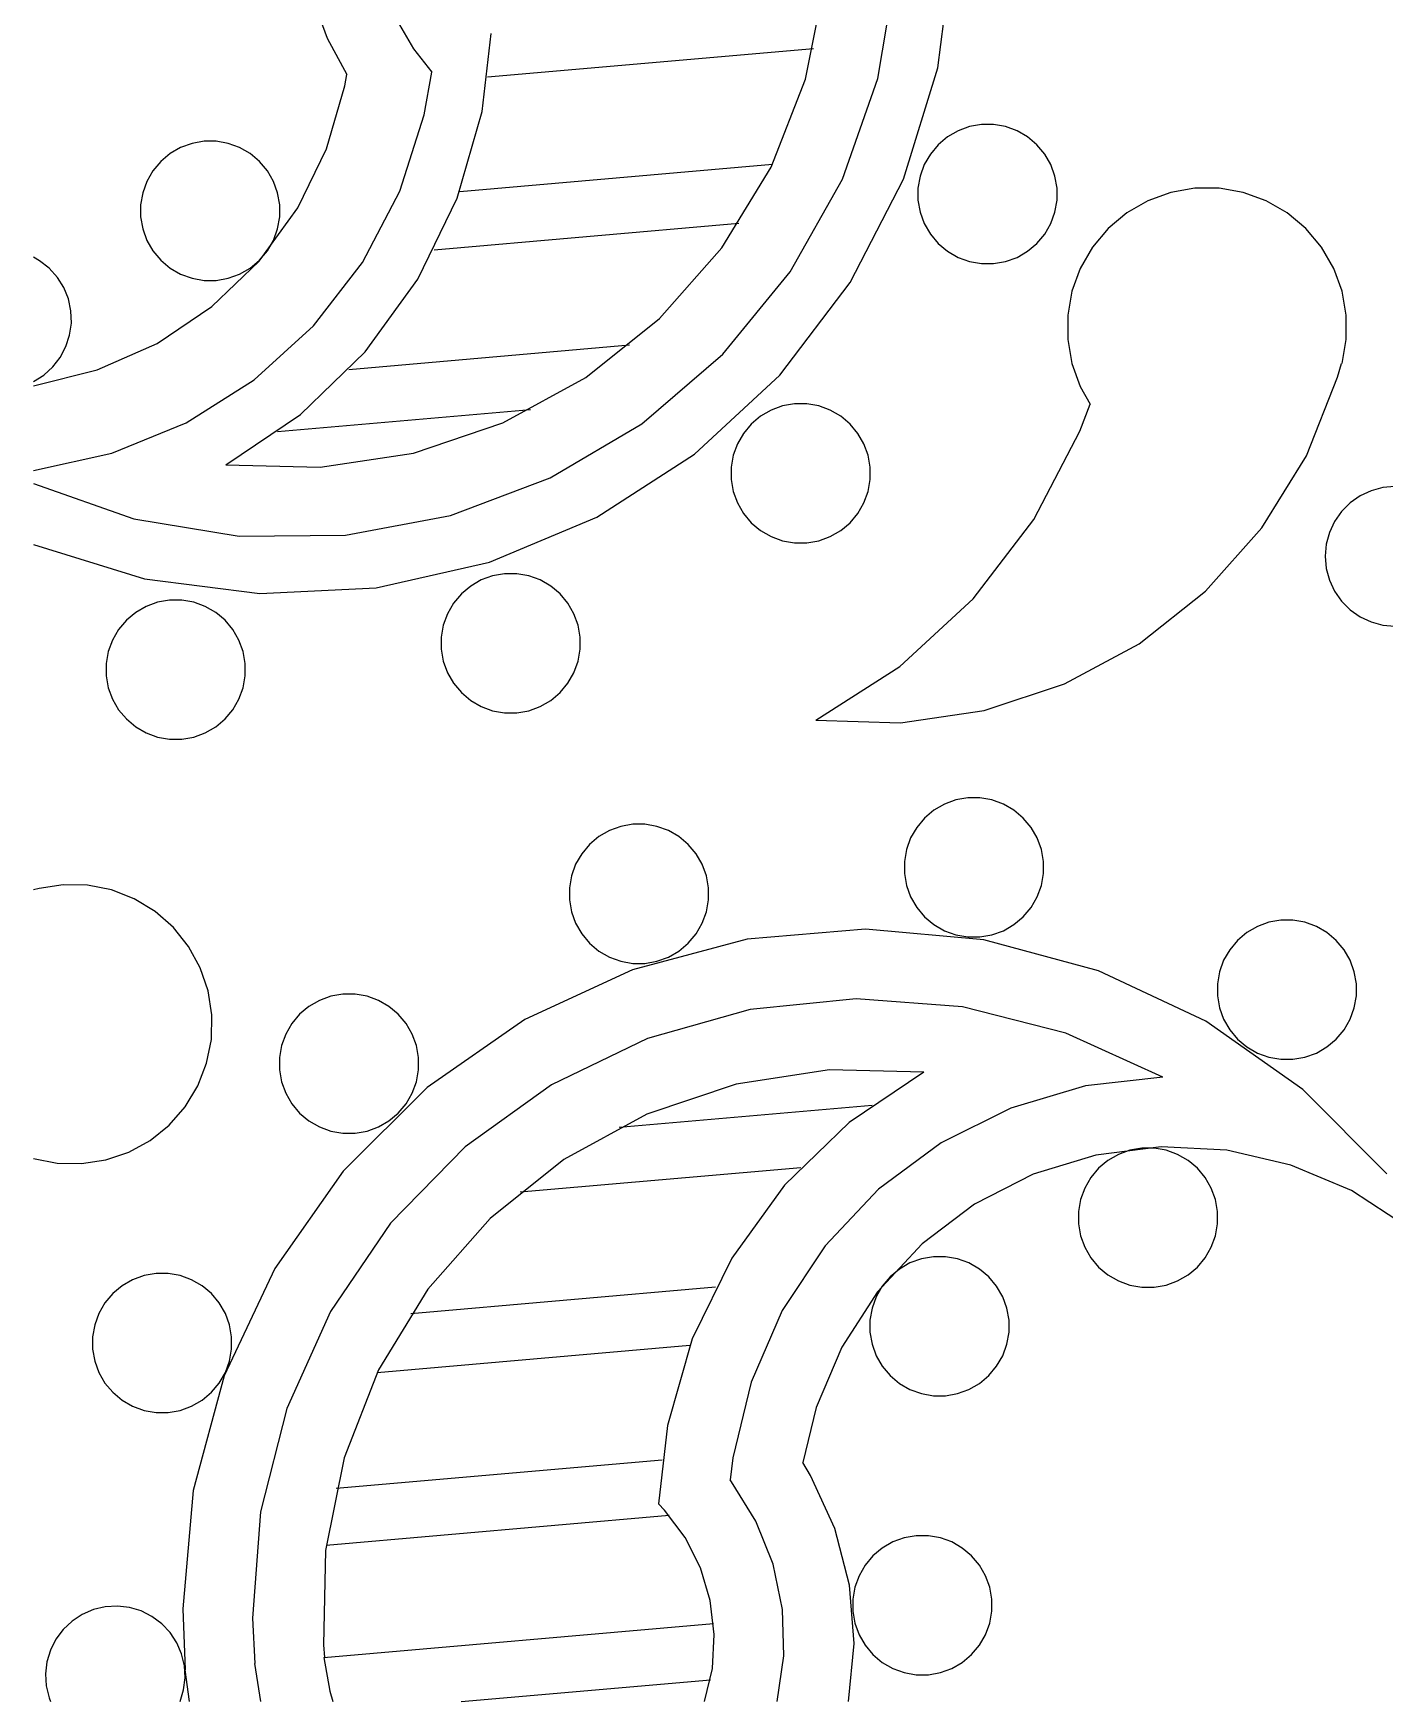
# Model space of a CAD drawing. Extents: x 0 to 100, y 0 to 100.
# Drawn here: x 0 to 48.4, y 0 to 59.7 of the extents above; entities that cross this region are included whole.
import ezdxf

# ---------------------------------------------------------------- set-up
doc = ezdxf.new("R2010")
doc.units = 0
doc.layers.add('default', color=7, linetype='CONTINUOUS')

msp = doc.modelspace()

# ---------------------------------------------------------------- linework, layer by layer
at = {"layer": 'default', "color": 0, "linetype": 'CONTINUOUS'}
for p, q in [((32.390876, 58.50353), (32.914577, 62.635668)), ((9.800802, 61.536674), (10.516536, 59.570206)), ((30.246736, 58.125461), (30.868661, 61.891021)), ((27.647471, 58.100194), (28.313267, 61.414778)), ((12.782305, 60.62675), (13.610753, 59.191835)), ((10.516536, 59.570206), (11.225749, 58.266382)), ((13.610753, 59.191835), (14.270189, 58.354276)), ((16.068441, 56.946189), (16.391079, 59.743383)), ((27.933903, 59.192867), (16.263042, 58.171799)), ((11.15362, 57.86585), (11.225749, 58.266382)), ((14.000896, 56.829515), (14.270188, 58.354285)), ((26.416216, 54.951584), (27.647471, 58.100194)), ((28.980376, 54.525108), (30.246736, 58.125461)), ((31.157596, 54.525108), (32.390876, 58.50353)), ((10.502143, 55.604622), (11.15362, 57.86585)), ((13.126208, 54.089616), (14.000896, 56.829515)), ((15.1826, 53.845482), (16.068441, 56.946189)), ((33.113868, 56.253295), (32.736472, 56.035407)), ((33.523369, 56.402343), (33.113868, 56.253295)), ((33.952527, 56.478016), (33.523369, 56.402343)), ((34.388305, 56.478016), (33.952527, 56.478016)), ((34.817462, 56.402343), (34.388305, 56.478016)), ((35.226959, 56.253295), (34.817462, 56.402343)), ((35.604355, 56.035407), (35.226959, 56.253295)), ((5.274846, 55.653528), (4.89745, 55.43564)), ((5.684344, 55.802572), (5.274846, 55.653528)), ((6.113502, 55.878249), (5.684344, 55.802572)), ((6.549281, 55.878249), (6.113502, 55.878249)), ((6.978439, 55.802572), (6.549281, 55.878249)), ((7.387937, 55.653528), (6.978439, 55.802572)), ((7.765333, 55.43564), (7.387937, 55.653528)), ((9.467909, 53.490873), (10.502143, 55.604622)), ((32.402648, 55.755294), (32.122534, 55.421467)), ((32.736472, 56.035407), (32.402648, 55.755294)), ((35.938181, 55.755294), (35.604355, 56.035407)), ((36.218295, 55.421467), (35.938181, 55.755294)), ((4.563624, 55.155531), (4.283511, 54.821704)), ((4.89745, 55.43564), (4.563624, 55.155531)), ((8.099158, 55.155531), (7.765333, 55.43564)), ((8.379271, 54.821704), (8.099158, 55.155531)), ((26.464141, 55.048997), (15.26663, 54.069337)), ((31.904646, 55.044071), (31.7556, 54.634572)), ((32.122534, 55.421467), (31.904646, 55.044071)), ((36.436183, 55.044071), (36.218295, 55.421467)), ((36.585227, 54.634572), (36.436183, 55.044071)), ((4.065622, 54.444309), (3.916577, 54.034814)), ((4.283511, 54.821704), (4.065622, 54.444309)), ((8.597161, 54.444309), (8.379271, 54.821704)), ((8.746206, 54.034814), (8.597161, 54.444309)), ((24.656913, 52.06461), (26.416216, 54.951584)), ((27.108066, 51.199352), (28.980376, 54.525108)), ((29.252207, 50.821283), (31.157596, 54.525108)), ((31.7556, 54.634572), (31.679928, 54.205419)), ((36.660899, 54.205419), (36.585227, 54.634572)), ((3.916577, 54.034814), (3.840905, 53.605652)), ((8.821878, 53.605652), (8.746206, 54.034814)), ((11.789027, 51.543218), (13.126208, 54.089616)), ((13.771786, 50.945704), (15.1826, 53.845482)), ((31.679928, 54.205419), (31.679928, 53.769639)), ((31.679928, 53.769639), (31.7556, 53.340481)), ((36.585227, 53.340481), (36.660899, 53.769639)), ((36.660899, 53.769639), (36.660899, 54.205419)), ((40.734254, 54.046148), (39.914381, 53.747741)), ((41.593488, 54.197659), (40.734254, 54.046148)), ((42.465976, 54.197655), (41.593488, 54.197659)), ((43.32521, 54.046148), (42.465976, 54.197655)), ((44.145083, 53.747741), (43.32521, 54.046148)), ((3.840905, 53.605652), (3.840905, 53.169876)), ((8.082337, 51.588834), (9.467909, 53.490873)), ((8.821878, 53.169876), (8.821878, 53.605652)), ((31.7556, 53.340481), (31.904646, 52.930982)), ((36.436183, 52.930982), (36.585227, 53.340481)), ((39.158781, 53.311492), (38.490415, 52.75067)), ((39.914381, 53.747741), (39.158781, 53.311492)), ((44.900679, 53.311497), (44.145083, 53.747741)), ((45.569045, 52.75067), (44.900679, 53.311497)), ((3.840905, 53.169876), (3.916577, 52.740714)), ((3.916577, 52.740714), (4.065622, 52.331219)), ((8.597161, 52.331219), (8.746206, 52.740714)), ((8.746206, 52.740714), (8.821878, 53.169876)), ((25.262474, 52.936223), (14.348425, 51.981374)), ((31.904646, 52.930982), (32.122534, 52.553587)), ((36.218295, 52.553587), (36.436183, 52.930982)), ((38.490415, 52.75067), (37.929588, 52.082304)), ((46.129872, 52.082308), (45.569045, 52.75067)), ((4.065622, 52.331219), (4.283511, 51.953824)), ((8.379271, 51.953824), (8.597161, 52.331219)), ((22.423021, 49.526995), (24.656913, 52.06461)), ((32.122534, 52.553587), (32.402648, 52.21976)), ((32.402648, 52.21976), (32.736472, 51.939647)), ((35.604355, 51.939647), (35.938181, 52.21976)), ((35.938181, 52.21976), (36.218295, 52.553587)), ((37.929588, 52.082304), (37.493349, 51.326708)), ((46.566116, 51.326712), (46.129872, 52.082308)), ((0.223888, 51.597828), (-0.000002, 51.727087)), ((0.567456, 51.329744), (0.223888, 51.597828)), ((4.283511, 51.953824), (4.563624, 51.619993)), ((4.563624, 51.619993), (4.89745, 51.339884)), ((6.387529, 49.956288), (8.082337, 51.588834)), ((7.765333, 51.339884), (8.099158, 51.619993)), ((8.099158, 51.619993), (8.379271, 51.953824)), ((10.029986, 49.267708), (11.789027, 51.543218)), ((32.736472, 51.939647), (33.113868, 51.72175)), ((33.113868, 51.72175), (33.523369, 51.572706)), ((33.523369, 51.572706), (33.952527, 51.497038)), ((33.952527, 51.497038), (34.388305, 51.497038)), ((34.388305, 51.497038), (34.817462, 51.572706)), ((34.817462, 51.572706), (35.226959, 51.72175)), ((35.226959, 51.72175), (35.604355, 51.939647)), ((0.859254, 51.006088), (0.567456, 51.329744)), ((1.090415, 50.636667), (0.859254, 51.006088)), ((4.89745, 51.339884), (5.274846, 51.121996)), ((5.274846, 51.121996), (5.684344, 50.972947)), ((5.684344, 50.972947), (6.113502, 50.897279)), ((6.113502, 50.897279), (6.549281, 50.897279)), ((6.549281, 50.897279), (6.978439, 50.972947)), ((6.978439, 50.972947), (7.387937, 51.121996)), ((7.387937, 51.121996), (7.765333, 51.339884)), ((11.878866, 48.334972), (13.771786, 50.945704)), ((24.686685, 48.249247), (27.108066, 51.199352)), ((26.732599, 47.504591), (29.252207, 50.821283)), ((37.493349, 51.326708), (37.194933, 50.506835)), ((46.864532, 50.506835), (46.566116, 51.326712)), ((1.253916, 50.232732), (1.090415, 50.636667)), ((1.344788, 49.806531), (1.253916, 50.232732)), ((37.194933, 50.506835), (37.04343, 49.647597)), ((47.016034, 49.647593), (46.864532, 50.506835)), ((1.360272, 49.371027), (1.344788, 49.806531)), ((4.43498, 48.642845), (6.387529, 49.956288)), ((37.04343, 49.647597), (37.043426, 48.775104)), ((47.01603, 48.775109), (47.016034, 49.647593)), ((1.299896, 48.939454), (1.360272, 49.371027)), ((7.902532, 47.332223), (10.029986, 49.267708)), ((19.782414, 47.415848), (22.423021, 49.526995)), ((0.961153, 48.140018), (1.165495, 48.524916)), ((1.165495, 48.524916), (1.299896, 48.939454)), ((2.284019, 47.688416), (4.43498, 48.642845)), ((21.352448, 48.578865), (11.301144, 47.699483)), ((37.043426, 48.775104), (37.194941, 47.915875)), ((46.864523, 47.915879), (47.01603, 48.775109)), ((0.369416, 47.504644), (0.693078, 47.79645)), ((0.693078, 47.79645), (0.961153, 48.140018)), ((9.561355, 46.092602), (11.878866, 48.334972)), ((21.789812, 45.764427), (24.686685, 48.249247)), ((37.194941, 47.915875), (37.493344, 47.096002)), ((46.708174, 47.427484), (46.848027, 47.920293)), ((0, 47.121999), (2.284019, 47.688416)), ((0.000001, 47.273488), (0.369416, 47.504644)), ((5.471303, 45.795568), (7.902532, 47.332223)), ((16.81533, 45.795306), (19.782414, 47.415848)), ((23.675335, 44.675818), (26.732599, 47.504591)), ((45.587662, 44.609949), (46.708174, 47.427484)), ((37.493344, 47.096002), (37.845145, 46.464954)), ((6.889667, 44.286725), (9.561355, 46.092602)), ((17.801681, 46.260569), (8.746873, 45.468377)), ((26.044861, 46.033303), (25.711035, 45.753189)), ((26.422257, 46.251191), (26.044861, 46.033303)), ((26.831754, 46.400239), (26.422257, 46.251191)), ((27.260911, 46.475911), (26.831754, 46.400239)), ((27.696691, 46.475911), (27.260911, 46.475911)), ((28.125849, 46.400239), (27.696691, 46.475911)), ((28.535344, 46.251191), (28.125849, 46.400239)), ((28.912739, 46.033303), (28.535344, 46.251191)), ((29.246568, 45.753189), (28.912739, 46.033303)), ((37.475834, 45.500722), (37.845158, 46.464945)), ((2.810172, 44.70444), (5.471303, 45.795568)), ((13.611918, 44.714614), (16.81533, 45.795306)), ((18.505462, 43.82039), (21.789812, 45.764427)), ((25.430921, 45.419362), (25.213031, 45.041967)), ((25.711035, 45.753189), (25.430921, 45.419362)), ((29.526682, 45.419362), (29.246568, 45.753189)), ((29.744572, 45.041967), (29.526682, 45.419362)), ((35.831289, 42.328253), (37.475834, 45.500722)), ((25.213031, 45.041967), (25.063987, 44.632468)), ((29.893616, 44.632468), (29.744572, 45.041967)), ((-0.000002, 44.091987), (2.810172, 44.70444)), ((6.88967, 44.286725), (10.269512, 44.206609)), ((10.269512, 44.206609), (13.611918, 44.714614)), ((20.173305, 42.420907), (23.675335, 44.675818)), ((25.063987, 44.632468), (24.988312, 44.203306)), ((29.969288, 44.203306), (29.893616, 44.632468)), ((43.994915, 42.029798), (45.587662, 44.609949)), ((0, 43.619615), (3.600354, 42.353257)), ((14.933431, 42.476217), (18.505462, 43.82039)), ((24.988312, 44.203306), (24.988312, 43.76753)), ((24.988312, 43.76753), (25.063987, 43.338372)), ((29.893616, 43.338372), (29.969288, 43.76753)), ((29.969288, 43.76753), (29.969288, 44.203306)), ((25.063987, 43.338372), (25.213031, 42.928878)), ((29.744572, 42.928878), (29.893616, 43.338372)), ((47.512067, 43.181739), (47.155096, 42.931791)), ((47.907013, 43.365909), (47.512067, 43.181739)), ((48.327946, 43.478698), (47.907013, 43.365909)), ((48.762064, 43.516677), (48.327946, 43.478698)), ((11.182256, 41.772737), (14.933431, 42.476217)), ((16.332916, 40.808374), (20.173305, 42.420907)), ((25.213031, 42.928878), (25.430921, 42.551478)), ((25.430921, 42.551478), (25.711035, 42.217656)), ((29.246568, 42.217656), (29.526682, 42.551478)), ((29.526682, 42.551478), (29.744572, 42.928878)), ((46.846955, 42.623646), (46.596999, 42.266679)), ((47.155096, 42.931791), (46.846955, 42.623646)), ((3.600354, 42.353257), (7.365911, 41.731334)), ((25.711035, 42.217656), (26.044861, 41.937542)), ((26.044861, 41.937542), (26.422257, 41.719654)), ((28.535344, 41.719654), (28.912739, 41.937542)), ((28.912739, 41.937542), (29.246568, 42.217656)), ((33.660838, 39.489559), (35.831289, 42.328253)), ((41.97832, 39.76542), (43.994915, 42.029798)), ((46.412833, 41.871721), (46.300044, 41.450796)), ((46.596999, 42.266679), (46.412833, 41.871721)), ((-0.000002, 41.442397), (3.978421, 40.209118)), ((7.365911, 41.731334), (11.182256, 41.772737)), ((26.422257, 41.719654), (26.831754, 41.570606)), ((26.831754, 41.570606), (27.260911, 41.494938)), ((27.260911, 41.494938), (27.696691, 41.494938)), ((27.696691, 41.494938), (28.125849, 41.570606)), ((28.125849, 41.570606), (28.535344, 41.719654)), ((46.300044, 41.450796), (46.262065, 41.016678)), ((12.27086, 39.887212), (16.332916, 40.808374)), ((46.262065, 41.016678), (46.300044, 40.582555)), ((3.978421, 40.209118), (8.11056, 39.685417)), ((16.038528, 40.16859), (15.66113, 39.950702)), ((16.448026, 40.317634), (16.038528, 40.16859)), ((16.877183, 40.393306), (16.448026, 40.317634)), ((17.312963, 40.393306), (16.877183, 40.393306)), ((17.74212, 40.317634), (17.312963, 40.393306)), ((18.151617, 40.16859), (17.74212, 40.317634)), ((18.529014, 39.950702), (18.151617, 40.16859)), ((46.300044, 40.582555), (46.412833, 40.16163)), ((46.412833, 40.16163), (46.596999, 39.766676)), ((4.880265, 39.447976), (4.451107, 39.372299)), ((5.316044, 39.447976), (4.880265, 39.447976)), ((5.745202, 39.372299), (5.316044, 39.447976)), ((8.11056, 39.685417), (12.27086, 39.887212)), ((15.327306, 39.670588), (15.047191, 39.336762)), ((15.66113, 39.950702), (15.327306, 39.670588)), ((18.86284, 39.670588), (18.529014, 39.950702)), ((19.142954, 39.336762), (18.86284, 39.670588)), ((31.030422, 37.07088), (33.660838, 39.489559)), ((39.599159, 37.885617), (41.97832, 39.76542)), ((46.596999, 39.766676), (46.846955, 39.409709)), ((3.664213, 39.005367), (3.330388, 38.725254)), ((4.041609, 39.223255), (3.664213, 39.005367)), ((4.451107, 39.372299), (4.041609, 39.223255)), ((6.1547, 39.223255), (5.745202, 39.372299)), ((6.532096, 39.005367), (6.1547, 39.223255)), ((6.865922, 38.725254), (6.532096, 39.005367)), ((14.829302, 38.959366), (14.680257, 38.549867)), ((15.047191, 39.336762), (14.829302, 38.959366)), ((19.360844, 38.959366), (19.142954, 39.336762)), ((19.509888, 38.549867), (19.360844, 38.959366)), ((46.846955, 39.409709), (47.155096, 39.10156)), ((47.155096, 39.10156), (47.512067, 38.851616)), ((47.512067, 38.851616), (47.907013, 38.667446)), ((3.050275, 38.391431), (2.832385, 38.014036)), ((3.330388, 38.725254), (3.050275, 38.391431)), ((7.146034, 38.391431), (6.865922, 38.725254)), ((7.363925, 38.014036), (7.146034, 38.391431)), ((14.680257, 38.549867), (14.604587, 38.120714)), ((19.58556, 38.120714), (19.509888, 38.549867)), ((47.907013, 38.667446), (48.327946, 38.554657)), ((48.327946, 38.554657), (48.762064, 38.516679)), ((2.832385, 38.014036), (2.68334, 37.604528)), ((7.512969, 37.604528), (7.363925, 38.014036)), ((14.604587, 38.120714), (14.604587, 37.684934)), ((14.604587, 37.684934), (14.680257, 37.255776)), ((19.509888, 37.255776), (19.58556, 37.684934)), ((19.58556, 37.684934), (19.58556, 38.120714)), ((36.929718, 36.44751), (39.599159, 37.885617)), ((2.68334, 37.604528), (2.607668, 37.175375)), ((2.607668, 37.175375), (2.607668, 36.739599)), ((7.588642, 37.175375), (7.512969, 37.604528)), ((7.588642, 36.739599), (7.588642, 37.175375)), ((14.680257, 37.255776), (14.829302, 36.846277)), ((19.360844, 36.846277), (19.509888, 37.255776)), ((28.019967, 35.145714), (31.030422, 37.07088)), ((2.607668, 36.739599), (2.68334, 36.310439)), ((7.512969, 36.310439), (7.588642, 36.739599)), ((14.829302, 36.846277), (15.047191, 36.468879)), ((15.047191, 36.468879), (15.327306, 36.135055)), ((18.86284, 36.135055), (19.142954, 36.468879)), ((19.142954, 36.468879), (19.360844, 36.846277)), ((34.051116, 35.494798), (36.929718, 36.44751)), ((2.68334, 36.310439), (2.832385, 35.90094)), ((2.832385, 35.90094), (3.050275, 35.523545)), ((7.146034, 35.523545), (7.363925, 35.90094)), ((7.363925, 35.90094), (7.512969, 36.310439)), ((15.327306, 36.135055), (15.66113, 35.854941)), ((15.66113, 35.854941), (16.038528, 35.637051)), ((18.151617, 35.637051), (18.529014, 35.854941)), ((18.529014, 35.854941), (18.86284, 36.135055)), ((3.050275, 35.523545), (3.330388, 35.18972)), ((6.865922, 35.18972), (7.146034, 35.523545)), ((16.038528, 35.637051), (16.448026, 35.488007)), ((16.448026, 35.488007), (16.877183, 35.412335)), ((16.877183, 35.412335), (17.312963, 35.412335)), ((17.312963, 35.412335), (17.74212, 35.488007)), ((17.74212, 35.488007), (18.151617, 35.637051)), ((31.050802, 35.056428), (34.051116, 35.494798)), ((3.330388, 35.18972), (3.664213, 34.909607)), ((3.664213, 34.909607), (4.041609, 34.691714)), ((4.041609, 34.691714), (4.451107, 34.54267)), ((5.745202, 34.54267), (6.1547, 34.691714)), ((6.1547, 34.691714), (6.532096, 34.909607)), ((6.532096, 34.909607), (6.865922, 35.18972)), ((28.01995, 35.145712), (31.050802, 35.056428)), ((4.451107, 34.54267), (4.880265, 34.466998)), ((4.880265, 34.466998), (5.316044, 34.466998)), ((5.316044, 34.466998), (5.745202, 34.54267)), ((33.035365, 32.289397), (32.625868, 32.140349)), ((33.464527, 32.36507), (33.035365, 32.289397)), ((33.900303, 32.36507), (33.464527, 32.36507)), ((34.329463, 32.289397), (33.900303, 32.36507)), ((34.73896, 32.140349), (34.329463, 32.289397)), ((32.248473, 31.922461), (31.914648, 31.64235)), ((32.625868, 32.140349), (32.248473, 31.922461)), ((35.116355, 31.922461), (34.73896, 32.140349)), ((35.450184, 31.64235), (35.116355, 31.922461)), ((20.628947, 31.195019), (20.251549, 30.977124)), ((21.038446, 31.344063), (20.628947, 31.195019)), ((21.467603, 31.419735), (21.038446, 31.344063)), ((21.903384, 31.419735), (21.467603, 31.419735)), ((22.332537, 31.344063), (21.903384, 31.419735)), ((22.742038, 31.195019), (22.332537, 31.344063)), ((23.119434, 30.977124), (22.742038, 31.195019)), ((31.634535, 31.308523), (31.416645, 30.93113)), ((31.914648, 31.64235), (31.634535, 31.308523)), ((35.730293, 31.308523), (35.450184, 31.64235)), ((35.948186, 30.93113), (35.730293, 31.308523)), ((19.917727, 30.697015), (19.637613, 30.363188)), ((20.251549, 30.977124), (19.917727, 30.697015)), ((23.45326, 30.697015), (23.119434, 30.977124)), ((23.733374, 30.363188), (23.45326, 30.697015)), ((31.267596, 30.521626), (31.191928, 30.092469)), ((31.416645, 30.93113), (31.267596, 30.521626)), ((36.097229, 30.521626), (35.948186, 30.93113)), ((36.1729, 30.092469), (36.097229, 30.521626)), ((19.419723, 29.985793), (19.270679, 29.576296)), ((19.637613, 30.363188), (19.419723, 29.985793)), ((23.951262, 29.985793), (23.733374, 30.363188)), ((24.100306, 29.576296), (23.951262, 29.985793)), ((31.191928, 30.092469), (31.191928, 29.656693)), ((36.1729, 29.656693), (36.1729, 30.092469)), ((19.270679, 29.576296), (19.195007, 29.147136)), ((24.175981, 29.147136), (24.100306, 29.576296)), ((31.191928, 29.656693), (31.267596, 29.227535)), ((36.097229, 29.227535), (36.1729, 29.656693)), ((0.206964, 29.122025), (0.000003, 29.066571)), ((1.069245, 29.255109), (0.206964, 29.122025)), ((1.941534, 29.236437), (1.069245, 29.255109)), ((2.797329, 29.066569), (1.941534, 29.236437)), ((3.610626, 28.750684), (2.797329, 29.066569)), ((4.356714, 28.298366), (3.610626, 28.750684)), ((19.195007, 29.147136), (19.195007, 28.711356)), ((19.195007, 28.711356), (19.270679, 28.2822)), ((24.100306, 28.2822), (24.175981, 28.711356)), ((24.175981, 28.711356), (24.175981, 29.147136)), ((31.267596, 29.227535), (31.416645, 28.818034)), ((31.416645, 28.818034), (31.634535, 28.440641)), ((35.730293, 28.440641), (35.948186, 28.818034)), ((35.948186, 28.818034), (36.097229, 29.227535)), ((5.012924, 27.723364), (4.356714, 28.298366)), ((19.270679, 28.2822), (19.419723, 27.872701)), ((23.951262, 27.872701), (24.100306, 28.2822)), ((31.634535, 28.440641), (31.914648, 28.106814)), ((31.914648, 28.106814), (32.248473, 27.826702)), ((35.116355, 27.826702), (35.450184, 28.106814)), ((35.450184, 28.106814), (35.730293, 28.440641)), ((5.559315, 27.043148), (5.012924, 27.723364)), ((19.419723, 27.872701), (19.637613, 27.495308)), ((19.637613, 27.495308), (19.917727, 27.161481)), ((23.45326, 27.161481), (23.733374, 27.495308)), ((23.733374, 27.495308), (23.951262, 27.872701)), ((29.799958, 27.664564), (25.562942, 27.303819)), ((34.035255, 27.28408), (29.799958, 27.664564)), ((32.248473, 27.826702), (32.625868, 27.608812)), ((32.625868, 27.608812), (33.035365, 27.459768)), ((34.329463, 27.459768), (34.73896, 27.608812)), ((34.73896, 27.608812), (35.116355, 27.826702)), ((43.456713, 27.54125), (43.12289, 27.261134)), ((43.834108, 27.759138), (43.456713, 27.54125)), ((44.243612, 27.908184), (43.834108, 27.759138)), ((44.672769, 27.983857), (44.243612, 27.908184)), ((45.108545, 27.983857), (44.672769, 27.983857)), ((45.537703, 27.908184), (45.108545, 27.983857)), ((45.947206, 27.759138), (45.537703, 27.908184)), ((46.324597, 27.54125), (45.947206, 27.759138)), ((46.658424, 27.261134), (46.324597, 27.54125)), ((5.979288, 26.278385), (5.559315, 27.043148)), ((19.917727, 27.161481), (20.251549, 26.881368)), ((25.562942, 27.303819), (21.452936, 26.212802)), ((23.119434, 26.881368), (23.45326, 27.161481)), ((33.035365, 27.459768), (33.464527, 27.384096)), ((33.464527, 27.384096), (33.900303, 27.384096)), ((33.900303, 27.384096), (34.329463, 27.459768)), ((38.140132, 26.173925), (34.035255, 27.28408)), ((42.842777, 26.92731), (42.624889, 26.549912)), ((43.12289, 27.261134), (42.842777, 26.92731)), ((46.938537, 26.92731), (46.658424, 27.261134)), ((47.156425, 26.549912), (46.938537, 26.92731)), ((20.251549, 26.881368), (20.628947, 26.663478)), ((20.628947, 26.663478), (21.038446, 26.514431)), ((21.038446, 26.514431), (21.467603, 26.438761)), ((21.467603, 26.438761), (21.903384, 26.438761)), ((21.903384, 26.438761), (22.332537, 26.514431)), ((22.332537, 26.514431), (22.742038, 26.663478)), ((22.742038, 26.663478), (23.119434, 26.881368)), ((42.624889, 26.549912), (42.47584, 26.140417)), ((47.305474, 26.140417), (47.156425, 26.549912)), ((6.26008, 25.452314), (5.979288, 26.278385)), ((21.452936, 26.212802), (17.594824, 24.424662)), ((41.989873, 24.36783), (38.140132, 26.173925)), ((42.47584, 26.140417), (42.400168, 25.71126)), ((42.400168, 25.71126), (42.400168, 25.275477)), ((47.381146, 25.71126), (47.305474, 26.140417)), ((47.381146, 25.275477), (47.381146, 25.71126)), ((6.393161, 24.590031), (6.26008, 25.452314)), ((10.24522, 25.112409), (9.867827, 24.894521)), ((10.65472, 25.261455), (10.24522, 25.112409)), ((11.083879, 25.337128), (10.65472, 25.261455)), ((11.519657, 25.337128), (11.083879, 25.337128)), ((11.948816, 25.261455), (11.519657, 25.337128)), ((12.358312, 25.112409), (11.948816, 25.261455)), ((12.735708, 24.894521), (12.358312, 25.112409)), ((29.466617, 25.162885), (25.669073, 24.782261)), ((33.272559, 24.878292), (29.466617, 25.162885)), ((42.400168, 25.275477), (42.47584, 24.84632)), ((47.305474, 24.84632), (47.381146, 25.275477)), ((6.374486, 23.717744), (6.393161, 24.590031)), ((9.534002, 24.614405), (9.253888, 24.280583)), ((9.867827, 24.894521), (9.534002, 24.614405)), ((13.069535, 24.614405), (12.735708, 24.894521)), ((13.349648, 24.280583), (13.069535, 24.614405)), ((25.669073, 24.782261), (21.995316, 23.747982)), ((36.971266, 23.937126), (33.272559, 24.878292)), ((42.47584, 24.84632), (42.624889, 24.436825)), ((47.156425, 24.436825), (47.305474, 24.84632)), ((9.035999, 23.903185), (8.886954, 23.493688)), ((9.253888, 24.280583), (9.035999, 23.903185)), ((13.567536, 23.903185), (13.349648, 24.280583)), ((13.716583, 23.493688), (13.567536, 23.903185)), ((17.594824, 24.424662), (14.105828, 21.993737)), ((40.450348, 22.367987), (36.971266, 23.937126)), ((45.467503, 21.920676), (41.989873, 24.36783)), ((42.624889, 24.436825), (42.842777, 24.059427)), ((42.842777, 24.059427), (43.12289, 23.725603)), ((46.658424, 23.725603), (46.938537, 24.059427)), ((46.938537, 24.059427), (47.156425, 24.436825)), ((6.204624, 22.861949), (6.374486, 23.717744)), ((8.886954, 23.493688), (8.811282, 23.064529)), ((13.792255, 23.064529), (13.716583, 23.493688)), ((21.995316, 23.747982), (18.556977, 22.091474)), ((43.12289, 23.725603), (43.456713, 23.445489)), ((43.456713, 23.445489), (43.834108, 23.227597)), ((45.947206, 23.227597), (46.324597, 23.445489)), ((46.324597, 23.445489), (46.658424, 23.725603)), ((5.888736, 22.048653), (6.204624, 22.861949)), ((8.811282, 23.064529), (8.811282, 22.628751)), ((13.792255, 22.628751), (13.792255, 23.064529)), ((43.834108, 23.227597), (44.243612, 23.078551)), ((44.243612, 23.078551), (44.672769, 23.002883)), ((44.672769, 23.002883), (45.108545, 23.002883)), ((45.108545, 23.002883), (45.537703, 23.078551)), ((45.537703, 23.078551), (45.947206, 23.227597)), ((8.811282, 22.628751), (8.886954, 22.199593)), ((8.886954, 22.199593), (9.035999, 21.790094)), ((13.567536, 21.790094), (13.716583, 22.199593)), ((13.716583, 22.199593), (13.792255, 22.628751)), ((25.168653, 22.117451), (21.96524, 21.036755)), ((28.511059, 22.625457), (25.168653, 22.117451)), ((31.890902, 22.545342), (28.511059, 22.625457)), ((31.890902, 22.545344), (29.219215, 20.739472)), ((40.450348, 22.367987), (37.679422, 22.051144)), ((5.436419, 21.302565), (5.888736, 22.048653)), ((9.035999, 21.790094), (9.253888, 21.412701)), ((14.105828, 21.993737), (11.091966, 18.993888)), ((13.349648, 21.412701), (13.567536, 21.790094)), ((18.556977, 22.091474), (15.458521, 19.863071)), ((37.679422, 22.051144), (35.005607, 21.257944)), ((48.467353, 18.906814), (45.467503, 21.920676)), ((4.861416, 20.646355), (5.436419, 21.302565)), ((9.253888, 21.412701), (9.534002, 21.078874)), ((9.534002, 21.078874), (9.867827, 20.798758)), ((12.735708, 20.798758), (13.069535, 21.078874)), ((13.069535, 21.078874), (13.349648, 21.412701)), ((21.96524, 21.036755), (18.998153, 19.416219)), ((20.978891, 20.5715), (30.03369, 21.363688)), ((35.005607, 21.257944), (32.510155, 20.012494)), ((4.181199, 20.099964), (4.861416, 20.646355)), ((9.867827, 20.798758), (10.24522, 20.58087)), ((10.24522, 20.58087), (10.65472, 20.431824)), ((10.65472, 20.431824), (11.083879, 20.356154)), ((11.083879, 20.356154), (11.519657, 20.356154)), ((11.519657, 20.356154), (11.948816, 20.431824)), ((11.948816, 20.431824), (12.358312, 20.58087)), ((12.358312, 20.58087), (12.735708, 20.798758)), ((29.219215, 20.739472), (26.901702, 18.497107)), ((3.416437, 19.67999), (4.181199, 20.099964)), ((15.458521, 19.863071), (12.794094, 17.130483)), ((32.510155, 20.012494), (30.268883, 18.352634)), ((40.389833, 19.864898), (38.054477, 19.575571)), ((39.269904, 19.746599), (38.860409, 19.597553)), ((39.699061, 19.822271), (39.269904, 19.746599)), ((40.134841, 19.822271), (39.699061, 19.822271)), ((40.563999, 19.746599), (40.134841, 19.822271)), ((42.739944, 19.7443), (40.389833, 19.864898)), ((40.973498, 19.597553), (40.563999, 19.746599)), ((45.033411, 19.217441), (42.739944, 19.7443)), ((0.000001, 19.454655), (0.855796, 19.284791)), ((0.855796, 19.284791), (1.728085, 19.266117)), ((1.728085, 19.266117), (2.590366, 19.399199)), ((2.590366, 19.399199), (3.416437, 19.67999)), ((18.998153, 19.416219), (16.357547, 17.305069)), ((17.428117, 18.25321), (27.479425, 19.132587)), ((38.054477, 19.575571), (35.804848, 18.88511)), ((38.483013, 19.379665), (38.149187, 19.099547)), ((38.860409, 19.597553), (38.483013, 19.379665)), ((41.350894, 19.379665), (40.973498, 19.597553)), ((41.684725, 19.099547), (41.350894, 19.379665)), ((47.200545, 18.300329), (45.033411, 19.217441)), ((11.091966, 18.993888), (8.644813, 15.516258)), ((35.804848, 18.88511), (33.709293, 17.814493)), ((37.869073, 18.765725), (37.651185, 18.388329)), ((38.149187, 19.099547), (37.869073, 18.765725)), ((41.964834, 18.765725), (41.684725, 19.099547)), ((42.182722, 18.388329), (41.964834, 18.765725)), ((26.901702, 18.497107), (25.00878, 15.886368)), ((30.268883, 18.352634), (28.349894, 16.328798)), ((37.502141, 17.978832), (37.426469, 17.54967)), ((37.651185, 18.388329), (37.502141, 17.978832)), ((42.331766, 17.978832), (42.182722, 18.388329)), ((42.407434, 17.54967), (42.331766, 17.978832)), ((49.175505, 17.020829), (47.200545, 18.300329)), ((33.709293, 17.814493), (31.831483, 16.396255)), ((37.426469, 17.54967), (37.426469, 17.113895)), ((42.407434, 17.113895), (42.407434, 17.54967)), ((12.794094, 17.130483), (10.644657, 13.976735)), ((16.357547, 17.305069), (14.123657, 14.767456)), ((37.426469, 17.113895), (37.502141, 16.684736)), ((42.331766, 16.684736), (42.407434, 17.113895)), ((28.349894, 16.328798), (26.811496, 14.002478)), ((31.831483, 16.396255), (30.228475, 14.673482)), ((37.502141, 16.684736), (37.651185, 16.27524)), ((37.651185, 16.27524), (37.869073, 15.897843)), ((41.964834, 15.897843), (42.182722, 16.27524)), ((42.182722, 16.27524), (42.331766, 16.684736)), ((25.00878, 15.886368), (23.597967, 12.986593)), ((31.392629, 15.710075), (31.015236, 15.492184)), ((31.802128, 15.85912), (31.392629, 15.710075)), ((32.231284, 15.93479), (31.802128, 15.85912)), ((32.667064, 15.93479), (32.231284, 15.93479)), ((33.096226, 15.85912), (32.667064, 15.93479)), ((33.505721, 15.710075), (33.096226, 15.85912)), ((33.883118, 15.492184), (33.505721, 15.710075)), ((37.869073, 15.897843), (38.149187, 15.564017)), ((38.149187, 15.564017), (38.483013, 15.283904)), ((41.350894, 15.283904), (41.684725, 15.564017)), ((41.684725, 15.564017), (41.964834, 15.897843)), ((3.55361, 15.110314), (3.176214, 14.892424)), ((3.963108, 15.259361), (3.55361, 15.110314)), ((4.392266, 15.335033), (3.963108, 15.259361)), ((4.828044, 15.335033), (4.392266, 15.335033)), ((5.257202, 15.259361), (4.828044, 15.335033)), ((5.666701, 15.110314), (5.257202, 15.259361)), ((6.044096, 14.892424), (5.666701, 15.110314)), ((8.644813, 15.516258), (6.838719, 11.666518)), ((30.681409, 15.212072), (30.401296, 14.878247)), ((31.015236, 15.492184), (30.681409, 15.212072)), ((34.216941, 15.212072), (33.883118, 15.492184)), ((34.497054, 14.878247), (34.216941, 15.212072)), ((38.483013, 15.283904), (38.860409, 15.066015)), ((38.860409, 15.066015), (39.269904, 14.91697)), ((40.563999, 14.91697), (40.973498, 15.066015)), ((40.973498, 15.066015), (41.350894, 15.283904)), ((2.842388, 14.612313), (2.562275, 14.278486)), ((3.176214, 14.892424), (2.842388, 14.612313)), ((6.377922, 14.612313), (6.044096, 14.892424)), ((6.658035, 14.278486), (6.377922, 14.612313)), ((14.123657, 14.767456), (12.364356, 11.880484)), ((13.518096, 13.895847), (24.432147, 14.850701)), ((30.228475, 14.673482), (28.948979, 12.698526)), ((30.183405, 14.500849), (30.034359, 14.091353)), ((30.401296, 14.878247), (30.183405, 14.500849)), ((34.714946, 14.500849), (34.497054, 14.878247)), ((34.86399, 14.091353), (34.714946, 14.500849)), ((39.269904, 14.91697), (39.699061, 14.841298)), ((39.699061, 14.841298), (40.134841, 14.841298)), ((40.134841, 14.841298), (40.563999, 14.91697)), ((2.344385, 13.90109), (2.19534, 13.491594)), ((2.562275, 14.278486), (2.344385, 13.90109)), ((6.875925, 13.90109), (6.658035, 14.278486)), ((7.02497, 13.491594), (6.875925, 13.90109)), ((10.644657, 13.976735), (9.075518, 10.497654)), ((26.811496, 14.002478), (25.700429, 11.444362)), ((30.034359, 14.091353), (29.958689, 13.662195)), ((34.939663, 13.662195), (34.86399, 14.091353)), ((2.19534, 13.491594), (2.119668, 13.062435)), ((7.100642, 13.062435), (7.02497, 13.491594)), ((29.958689, 13.662195), (29.958689, 13.226414)), ((29.958689, 13.226414), (30.034359, 12.797258)), ((34.86399, 12.797258), (34.939663, 13.226414)), ((34.939663, 13.226414), (34.939663, 13.662195)), ((2.119668, 13.062435), (2.119668, 12.626655)), ((2.119668, 12.626655), (2.19534, 12.197498)), ((7.02497, 12.197498), (7.100642, 12.626655)), ((7.100642, 12.626655), (7.100642, 13.062435)), ((12.316426, 11.783078), (23.513942, 12.76273)), ((23.597967, 12.986593), (22.712126, 9.885889)), ((28.948979, 12.698526), (28.031868, 10.531389)), ((30.034359, 12.797258), (30.183405, 12.38776)), ((34.714946, 12.38776), (34.86399, 12.797258)), ((2.19534, 12.197498), (2.344385, 11.787998)), ((6.875925, 11.787998), (7.02497, 12.197498)), ((30.183405, 12.38776), (30.401296, 12.010362)), ((30.401296, 12.010362), (30.681409, 11.676539)), ((34.216941, 11.676539), (34.497054, 12.010362)), ((34.497054, 12.010362), (34.714946, 12.38776)), ((2.344385, 11.787998), (2.562275, 11.410605)), ((2.562275, 11.410605), (2.842388, 11.076779)), ((6.838719, 11.666518), (5.728564, 7.561642)), ((6.377922, 11.076779), (6.658035, 11.410605)), ((6.658035, 11.410605), (6.875925, 11.787998)), ((12.364356, 11.880484), (11.133097, 8.731872)), ((25.700429, 11.444362), (25.050455, 8.732177)), ((30.681409, 11.676539), (31.015236, 11.396424)), ((31.015236, 11.396424), (31.392629, 11.178536)), ((33.505721, 11.178536), (33.883118, 11.396424)), ((33.883118, 11.396424), (34.216941, 11.676539)), ((2.842388, 11.076779), (3.176214, 10.796666)), ((3.176214, 10.796666), (3.55361, 10.578777)), ((5.666701, 10.578777), (6.044096, 10.796666)), ((6.044096, 10.796666), (6.377922, 11.076779)), ((31.392629, 11.178536), (31.802128, 11.029491)), ((31.802128, 11.029491), (32.231284, 10.953819)), ((32.231284, 10.953819), (32.667064, 10.953819)), ((32.667064, 10.953819), (33.096226, 11.029491)), ((33.096226, 11.029491), (33.505721, 11.178536)), ((3.55361, 10.578777), (3.963108, 10.429731)), ((3.963108, 10.429731), (4.392266, 10.354059)), ((4.392266, 10.354059), (4.828044, 10.354059)), ((4.828044, 10.354059), (5.257202, 10.429731)), ((5.257202, 10.429731), (5.666701, 10.578777)), ((9.075518, 10.497654), (8.134352, 6.798949)), ((28.031868, 10.531389), (27.554821, 8.565692)), ((22.712126, 9.885889), (22.389487, 7.088692)), ((11.133097, 8.731872), (10.467299, 5.417289)), ((10.846661, 7.639208), (22.517525, 8.660275)), ((25.050455, 8.732177), (24.952357, 7.938311)), ((27.832606, 8.099562), (27.554819, 8.565685)), ((25.005558, 7.867601), (24.952357, 7.93831)), ((25.875979, 6.45776), (25.005558, 7.867601)), ((28.700361, 6.195285), (27.832606, 8.099562)), ((5.728564, 7.561642), (5.348079, 3.32635)), ((8.134352, 6.798949), (7.849758, 2.993004)), ((10.488562, 5.600242), (22.764059, 6.674209)), ((22.605929, 6.857344), (22.389487, 7.088686)), ((23.337381, 5.879542), (22.605929, 6.857344)), ((26.488362, 4.91819), (25.875979, 6.45776)), ((29.224259, 4.169255), (28.700361, 6.195285)), ((10.467299, 5.417289), (10.387184, 2.037447)), ((23.887923, 4.78958), (23.337381, 5.879542)), ((30.399697, 5.500294), (30.065875, 5.22018)), ((30.777094, 5.718183), (30.399697, 5.500294)), ((31.186594, 5.867229), (30.777094, 5.718183)), ((31.615751, 5.9429), (31.186594, 5.867229)), ((32.051531, 5.9429), (31.615751, 5.9429)), ((32.480689, 5.867229), (32.051531, 5.9429)), ((32.890186, 5.718183), (32.480689, 5.867229)), ((33.267581, 5.500294), (32.890186, 5.718183)), ((33.601406, 5.22018), (33.267581, 5.500294)), ((24.240835, 3.620576), (23.887923, 4.78958)), ((26.824101, 3.29567), (26.488362, 4.91819)), ((29.785761, 4.886355), (29.567871, 4.508959)), ((30.065875, 5.22018), (29.785761, 4.886355)), ((33.881519, 4.886355), (33.601406, 5.22018)), ((34.09941, 4.508959), (33.881519, 4.886355)), ((29.567871, 4.508959), (29.418827, 4.099461)), ((34.248454, 4.099461), (34.09941, 4.508959)), ((24.385387, 2.408049), (24.240835, 3.620576)), ((29.388377, 2.08303), (29.224259, 4.169255)), ((29.418827, 4.099461), (29.343154, 3.670303)), ((29.343154, 3.670303), (29.343154, 3.234524)), ((34.324126, 3.670303), (34.248454, 4.099461)), ((34.324126, 3.234524), (34.324126, 3.670303)), ((1.747745, 3.124954), (1.38356, 2.885638)), ((2.147955, 3.297393), (1.747745, 3.124954)), ((2.572028, 3.397718), (2.147955, 3.297393)), ((3.00708, 3.422878), (2.572028, 3.397718)), ((3.439892, 3.372111), (3.00708, 3.422878)), ((3.857312, 3.246957), (3.439892, 3.372111)), ((4.246658, 3.051221), (3.857312, 3.246957)), ((4.5961, 2.790849), (4.246658, 3.051221)), ((5.348079, 3.32635), (5.440843, 1.143342)), ((7.849758, 2.993004), (7.93133, 1.361231)), ((26.872989, 1.6395), (26.824101, 3.29567)), ((29.343154, 3.234524), (29.418827, 2.805366)), ((34.248454, 2.805366), (34.324126, 3.234524)), ((1.066464, 2.586719), (0.806092, 2.237277)), ((1.38356, 2.885638), (1.066464, 2.586719)), ((4.89502, 2.473753), (4.5961, 2.790849)), ((5.134335, 2.109567), (4.89502, 2.473753)), ((10.404803, 1.57763), (24.362181, 2.798743)), ((24.31719, 1.188843), (24.385387, 2.408049)), ((29.418827, 2.805366), (29.567871, 2.395868)), ((29.567871, 2.395868), (29.785761, 2.018472)), ((33.881519, 2.018472), (34.09941, 2.395868)), ((34.09941, 2.395868), (34.248454, 2.805366)), ((0.610356, 1.84793), (0.485202, 1.43051)), ((0.806092, 2.237277), (0.610356, 1.84793)), ((5.306775, 1.709358), (5.134335, 2.109567)), ((10.387184, 2.037447), (10.421815, 1.57912)), ((29.187737, 0.000001), (29.388377, 2.08303)), ((29.785761, 2.018472), (30.065875, 1.684647)), ((33.601406, 1.684647), (33.881519, 2.018472)), ((0.485202, 1.43051), (0.434434, 0.997699)), ((5.407099, 1.285285), (5.306775, 1.709358)), ((5.43226, 0.850233), (5.407099, 1.285285)), ((7.914316, 1.359743), (8.13344, 0)), ((10.404801, 1.577632), (10.616845, 0.375071)), ((26.633542, 0.000002), (26.872989, 1.6395)), ((30.065875, 1.684647), (30.399697, 1.404533)), ((30.399697, 1.404533), (30.777094, 1.186644)), ((32.890186, 1.186644), (33.267581, 1.404533)), ((33.267581, 1.404533), (33.601406, 1.684647)), ((0.434434, 0.997699), (0.459595, 0.562647)), ((5.381492, 0.417421), (5.43226, 0.850233)), ((5.423829, 1.141853), (5.579247, 0.000001)), ((15.319832, 0), (24.246041, 0.780939)), ((24.038319, 0), (24.31719, 1.188843)), ((30.777094, 1.186644), (31.186594, 1.037599)), ((31.186594, 1.037599), (31.615751, 0.961927)), ((31.615751, 0.961927), (32.051531, 0.961927)), ((32.051531, 0.961927), (32.480689, 1.037599)), ((32.480689, 1.037599), (32.890186, 1.186644)), ((0.459595, 0.562647), (0.559919, 0.138574)), ((0.559919, 0.138574), (0.610356, 0.000001)), ((5.256338, 0.000001), (5.381492, 0.417421)), ((10.616845, 0.375071), (10.728664, 0))]:
    msp.add_line(p, q, dxfattribs=at)

doc.saveas('drawing.dxf')
